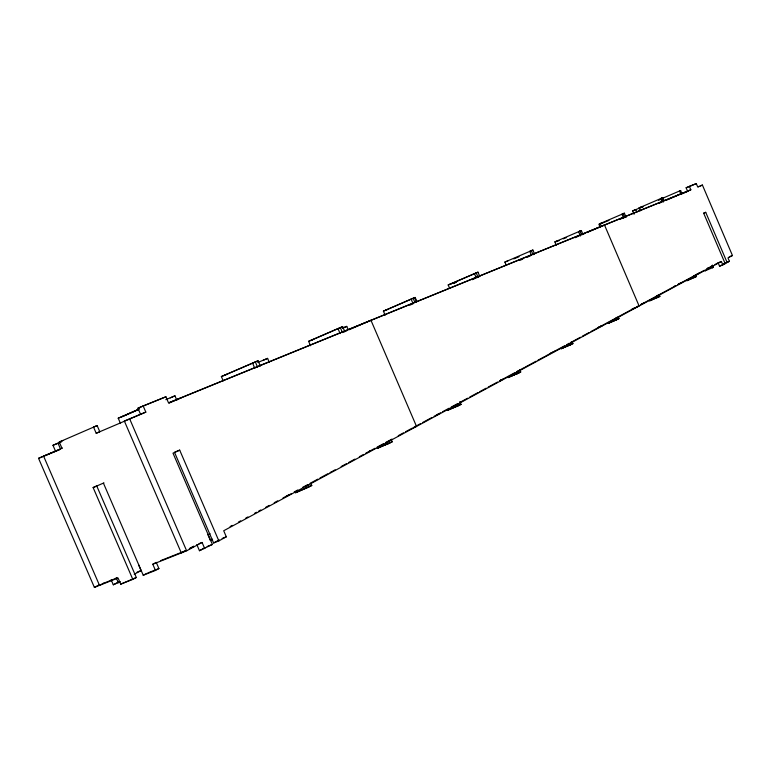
<?xml version="1.0" encoding="UTF-8"?>
<svg xmlns="http://www.w3.org/2000/svg" width="771" height="771" viewBox="0 0 771 771"><rect width="100%" height="100%" fill="white"/><g stroke="black" fill="none" stroke-linecap="round" stroke-linejoin="round"><path stroke-width="1.16" d="M196.798 544.548L199.458 550.716L205.211 547.564M213.615 542.967L218.858 540.895L179.691 450.129L174.506 452.317L213.615 542.967L219.234 539.893M719.584 266.226L722.851 264.877L721.405 261.485L718.138 262.834L719.584 266.226L721.907 264.954M199.458 550.716L212.391 544.432L172.993 453.155L179.691 450.129M218.858 540.895L226.317 536.809L223.706 530.756L721.405 261.485M722.851 264.877L725.164 263.605L703.682 213.239L705.716 212.314L727.13 262.535L723.882 263.875L729.414 261.282L727.978 257.919L732.45 255.509L702.41 185.05L697.726 186.968L696.29 183.604L689.38 186.38L686.123 187.787L687.578 191.179L690.826 189.782L689.38 186.38M727.13 262.535L729.414 261.282M103.449 483.205L143.242 575.262L146.712 573.383M381.78 446.014L377.27 448.452L392.169 441.822L391.311 439.836M451.247 408.37L447.363 410.48L461.048 404.399L459.863 401.624M564.131 347.21L561.153 348.82L572.92 343.615L572.063 341.592M651.919 299.64L649.567 300.912L659.88 296.363L659.118 294.57M688.879 279.613L686.768 280.76L696.483 276.481L695.76 274.775M705.937 270.37L704.935 270.91L713.377 267.296L712.433 265.089M155.472 570.434L158.913 568.555L156.243 562.377L152.793 564.237L155.472 570.434L143.242 575.262M212.526 539.43L210.435 540.567L207.881 534.65L210.088 533.773M308.217 484.776L309.142 486.935L295.428 492.804L311.763 485.508L310.838 483.35M520.724 371.979L508.07 377.578L520.724 371.979L519.799 369.82M618.968 318.596L607.972 323.454L618.968 318.596L618.149 316.688M713.377 267.296L712.385 267.836L711.672 266.178M120.719 584.148L136.313 577.489L96.732 485.932L93.127 487.561L132.814 579.378L120.719 584.148L118.069 578.009L94.39 587.396L38.55 458.321L62.384 448.057M185.435 550.696L181.301 552.923L124.343 421.014L145.825 412.109L143.155 405.931L137.942 408.206L140.601 414.384M189.57 548.46L193.694 546.225M230.124 526.545L232.235 525.398M238.586 521.967L240.697 520.83M245.814 518.064L247.925 516.927M254.449 513.399L256.56 512.252M258.68 511.115L260.791 509.968M265.812 507.26L269.252 505.4M274.225 502.711L277.714 500.832M282.996 497.97L289.347 494.539M294.223 491.908L297.799 489.97M302.646 487.359L307.908 484.516M310.009 483.378L317.893 479.109M320.013 477.972L322.124 476.825M322.635 476.555L327.897 473.712M329.998 472.575L331.723 471.64M332.59 471.177L335.163 469.78M341.158 466.542L346.449 463.689M348.559 462.542L354.911 459.111M359.344 456.711L363.555 454.437M365.656 453.309L374.995 448.259M377.115 447.113L383.534 443.643M385.577 442.544L391.938 439.104M398.25 435.692L403.512 432.849M405.613 431.712L412.013 428.252M414.123 427.115L420.484 423.674M422.604 422.537L432.001 417.448M434.102 416.321L440.607 412.803M442.477 411.791L449.079 408.225M451.199 407.078L457.55 403.647M459.67 402.501L467.602 398.212M469.693 397.084L478.068 392.555M479.793 391.629L486.144 388.189M488.265 387.052L497.507 382.059M499.589 380.932L506.268 377.318M506.894 376.98L514.749 372.74M516.859 371.593L524.617 367.401M525.34 367.015L536.096 361.204M538.042 360.153L544.625 356.587M545.463 356.144L564.584 345.813M566.646 344.695L568.786 343.538M570.877 342.411L580.409 337.255M582.442 336.156L588.88 332.677M591 331.53L593.121 330.383M593.699 330.075L598.894 327.27M599.472 326.952L635.487 307.494M636.547 306.925L638.86 305.673M640.788 304.632L675.753 285.733L673.536 286.658M677.873 284.586L704.366 270.274M706.429 269.156L712.838 265.696M714.958 264.549L718.138 262.834M132.814 579.378L136.313 577.489M189.319 548.827L190.909 547.969M191.709 547.545L193.82 546.398M285.964 496.582L291.293 493.7M368.365 452.037L370.649 450.813L368.586 451.642M500.128 380.816L501.834 379.891L499.781 380.729M555.12 351.084L550.34 353.234M643.93 303.08L640.759 304.535M682.374 282.292L678.085 284.335M698.565 273.541L699.576 273.001L696.454 274.418M152.793 564.237L186.64 550.812L202.079 542.456L204.739 548.624M111.12 579.753L113.298 584.784L120.372 581.7M134.212 574.27L141.083 570.579L138.52 564.651M113.298 584.784L119.351 581.536M103.565 583.213L99.507 585.372L43.59 456.133L59.521 449.599M94.39 587.396L99.488 584.697M61.921 448.163L59.261 442.005L97.146 425.582L99.816 431.779L96.202 433.254L93.513 427.047L97.146 425.582M59.589 449.599L55.589 451.343L52.977 445.301L57.97 443.123L60.591 449.165M690.826 189.782L168.521 402.848L165.91 396.786L137.942 408.206M120.527 423.539L118.214 418.2L139.618 408.861M121.587 416.841L138.134 409.623M126.03 415.01L138.144 409.719M170.275 397.875L174.95 395.831L176.848 400.236M223.224 380.864L221.364 376.547L258.054 360.761L260.376 366.158M224.197 375.41L258.054 360.761M263.19 360.298L267.604 358.38L269.349 362.437M96.202 433.254L145.825 412.109M310.53 345.745L308.622 341.322L337.968 328.562L342.671 326.663L344.82 331.655M311.031 340.348L342.671 326.663M169.186 403.031L181.166 397.826M342.594 328.195L346.757 326.384L347.972 329.207M385.163 315.233L383.399 311.127L411.107 299.1L415.164 297.461L416.928 301.577M385.481 310.289L415.164 297.461M449.58 288.2L448.192 284.971L477.962 272.163L479.813 276.49M449.994 284.239L477.962 272.163M452.962 283.545L455.815 282.302M506.171 265.118L504.87 262.082L532.877 250.045L534.611 254.093M343.558 332.147L346.834 330.72M349.012 329.776L370.947 320.273L416.533 426.43L412.909 427.895M556.267 245.159L554.869 241.892L581.315 230.529L582.712 233.796M409.854 305.152L413.102 303.755M556.508 241.67L559.1 240.552M600.628 227.031L599.318 223.947L624.356 213.191L626.119 217.306M601.216 223.561L599.019 224.515L600.146 227.146M472.18 279.7L475.254 278.37M640.315 210.82L639.072 207.9L662.858 197.675L664.101 200.605M634.09 214.271L632.654 210.907L635.824 209.539L636.904 212.054M640.065 207.91L643.216 206.551L632.654 210.907M696.29 183.604L686.123 187.787M688.522 191.025L682.036 193.849L680.62 190.524L658.492 200.055L659.562 199.631M527.133 257.254L530.419 255.837M575.002 237.709L579.156 235.907M581.575 234.904L584.794 233.507M586.943 232.582L604.493 224.997L639.111 306L632.008 309.094M619.489 219.504L622.457 218.212M658.877 203.39L662.125 201.983M666.51 200.142L681.872 193.511M700.28 185.975L702.41 185.05M703.557 213.239L705.716 212.314M93.127 487.561L103.95 482.887M729.231 256.839L732.45 255.509M710.486 266.689L712.693 265.773M707.315 268.25L709.542 267.335M722.996 264.501L725.164 263.605M679.145 283.757L681.294 282.745M687.819 280.181L696.483 276.481M641.944 303.89L645.105 302.444M650.743 300.276L659.88 296.363M478.926 276.847L476.285 277.926L474.425 273.589M623.45 217.788L625.898 216.786M519.683 260.405L522.757 259.143M38.55 458.321L55.589 451.343M599.019 326.952L602.141 325.67L597.679 327.665M609.292 322.741L617.667 319.3L616.848 317.392M566.328 346.304L572.92 343.615M562.647 348.01L571.456 344.415L570.588 342.382M168.926 402.828L687.578 191.179M698.198 186.852L699.21 186.437M500.466 380.219L503.54 378.975M509.766 376.662L519.047 372.885L518.122 370.726M452.336 407.926L461.048 404.399M449.31 409.42L459.13 405.44L458.331 403.59M436.8 414.75L438.969 413.873M532.877 250.045L529.773 251.288L531.518 255.355M581.315 230.529L578.568 231.637L580.438 236.003M624.356 213.191L621.908 214.174L623.672 218.299M662.858 197.675L660.66 198.561L661.913 201.491M680.62 190.524L679.579 190.938L681.005 194.273M59.261 442.005L62.952 440.511M118.214 418.2L124.931 415.492M221.364 376.547L227.011 374.272M308.622 341.322L313.431 339.375M383.399 311.127L387.543 309.45M448.192 284.971L451.806 283.506M504.87 262.082L508.041 260.8M554.869 241.892L557.684 240.754M599.318 223.947L601.823 222.935M639.072 207.9L641.327 206.985M52.977 445.301L61.67 441.783M165.804 399.677L174.95 395.831M257.765 362.495L267.604 358.38M342.401 328.147L346.757 326.384M453.069 283.526L456.249 282.234M513.765 258.883L519.018 256.753M563.37 238.827L566.569 237.535M600.05 224.091L609.003 220.381M382.811 445.59L385.934 444.337M388.006 443.498L392.169 441.822M379.525 447.228L389.933 443.036L389.076 441.041M143.155 405.931L165.91 396.786M307.35 487.282L311.763 485.508M198.908 543.709L202.079 542.456M210.358 540.143L212.497 539.286M103.063 583.483L117.231 577.855M160.619 560.642L184.693 551.092M137.074 572.159L141.083 570.579M222.144 538.457L226.317 536.809M207.129 546.514L212.391 544.432M147.82 572.94L158.913 568.555M129.605 418.73L186.64 550.812M116.19 577.749L118.368 582.78M415.155 298.734L416.571 302.03M413.14 298.281L414.914 302.405M411.107 299.1L412.88 303.234M456.403 404.63L457.193 406.49M340.329 327.617L342.478 332.609M337.968 328.562L340.117 333.573M386.83 442.255L387.697 444.26M255.297 361.869L257.63 367.285M252.522 362.987L254.864 368.413M305.576 486.193L306.511 488.361M623.132 213.683L624.452 216.767M657.952 295.197L658.723 296.999M656.786 295.823L657.557 297.625M579.946 231.078L581.344 234.355M615.537 318.105L616.357 320.013M531.335 250.662L533.069 254.719M569.104 343.182L569.981 345.215M476.199 272.876L478.049 277.203M516.445 371.632L517.37 373.8M661.759 198.118L663.426 202.021M694.719 275.334L695.442 277.04M693.669 275.902L694.401 277.608"/></g></svg>
